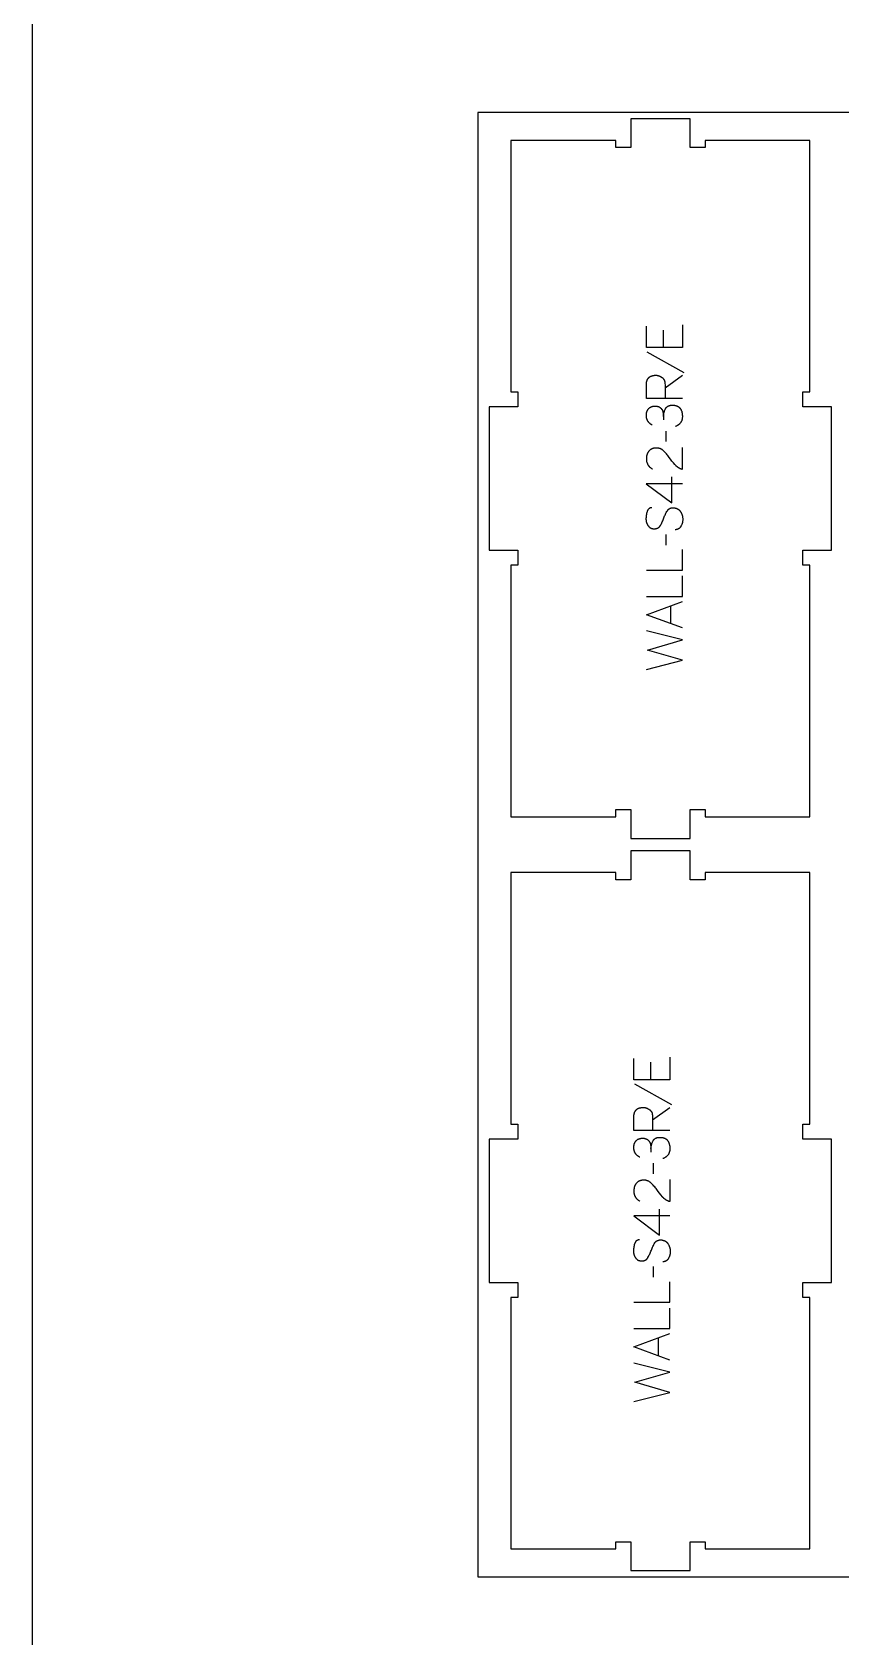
# Model space of a CAD drawing. Extents: x -13885 to -10701, y -36097 to -28504.
# Drawn here: x -13885 to -13210, y -31798 to -30461 of the extents above; entities that cross this region are included whole.
import ezdxf

# ---------------------------------------------------------------- set-up
doc = ezdxf.new("R2010")
doc.units = 0
for name, color, linetype in [('0_SHEET_SPRUCEPLY_2440X122', 1, 'CONTINUOUS'), ('1_ANYTOOL_1MMDEEP_LABELS_S', 2, 'CONTINUOUS'), ('4_ANYTOOL_CUTTHROUGH_OUTSI', 5, 'CONTINUOUS'), ('DONOTCUT', 18, 'CONTINUOUS')]:
    doc.layers.add(name, color=color, linetype=linetype)

msp = doc.modelspace()

# ---------------------------------------------------------------- linework, layer by layer
at = {"layer": '0_SHEET_SPRUCEPLY_2440X122'}
msp.add_lwpolyline([(-13513.1, -30527.8), (-13513.1, -31747.8), (-11073.1, -31747.8), (-11073.1, -30527.8)], close=True, dxfattribs=at)
at = {"layer": '1_ANYTOOL_1MMDEEP_LABELS_S'}
for points in [[(-13342.5, -30704.7), (-13342.5, -30723.6), (-13372.5, -30723.6), (-13372.5, -30705.8)], [(-13358.6, -30709), (-13358.6, -30723.6)], [(-13372.1, -30727.1), (-13341.3, -30744.3)], [(-13342.5, -30766), (-13372.5, -30766), (-13372.5, -30754.7), (-13372.5, -30754.2), (-13372.5, -30753.7), (-13372.5, -30753.5), (-13372.5, -30753.2), (-13372.4, -30753), (-13372.4, -30752.8), (-13372.4, -30752.6), (-13372.3, -30752.4), (-13372.3, -30752.2), (-13372.2, -30752), (-13372.2, -30751.8), (-13372.2, -30751.6), (-13372.1, -30751.4), (-13372, -30751.2), (-13372, -30751), (-13371.9, -30750.8), (-13371.8, -30750.6), (-13371.8, -30750.5), (-13371.7, -30750.3), (-13371.6, -30750.1), (-13371.5, -30750), (-13371.4, -30749.8), (-13371.3, -30749.7), (-13371.2, -30749.5), (-13371.1, -30749.4), (-13371, -30749.2), (-13370.9, -30749.1), (-13370.8, -30748.9), (-13370.7, -30748.8), (-13370.6, -30748.7), (-13370.4, -30748.6), (-13370.3, -30748.4), (-13370.2, -30748.3), (-13370, -30748.2), (-13369.9, -30748.1), (-13369.8, -30748), (-13369.6, -30747.9), (-13369.5, -30747.8), (-13369.3, -30747.7), (-13369.1, -30747.6), (-13369, -30747.6), (-13368.8, -30747.5), (-13368.6, -30747.4), (-13368.5, -30747.3), (-13368.3, -30747.3), (-13368.1, -30747.2), (-13367.9, -30747.1), (-13367.7, -30747.1), (-13367.5, -30747), (-13367.3, -30747), (-13367.1, -30746.9), (-13366.9, -30746.9), (-13366.7, -30746.9), (-13366.5, -30746.8), (-13366.3, -30746.8), (-13366.1, -30746.8), (-13365.9, -30746.7), (-13365.6, -30746.7), (-13365.2, -30746.7), (-13364.7, -30746.7), (-13364.5, -30746.7), (-13364.3, -30746.7), (-13364.2, -30746.7), (-13364, -30746.7), (-13363.8, -30746.7), (-13363.6, -30746.8), (-13363.5, -30746.8), (-13363.3, -30746.8), (-13363.1, -30746.8), (-13363, -30746.9), (-13362.8, -30746.9), (-13362.6, -30746.9), (-13362.5, -30747), (-13362.3, -30747), (-13362.1, -30747.1), (-13362, -30747.1), (-13361.8, -30747.2), (-13361.6, -30747.3), (-13361.5, -30747.3), (-13361.3, -30747.4), (-13361.2, -30747.5), (-13361, -30747.5), (-13360.9, -30747.6), (-13360.7, -30747.7), (-13360.6, -30747.8), (-13360.4, -30747.9), (-13360.2, -30748), (-13360.1, -30748.1), (-13359.9, -30748.2), (-13359.8, -30748.3), (-13359.6, -30748.4), (-13359.5, -30748.5), (-13359.4, -30748.6), (-13359.2, -30748.7), (-13359.1, -30748.8), (-13358.9, -30748.9), (-13358.8, -30749.1), (-13358.7, -30749.2), (-13358.6, -30749.3), (-13358.5, -30749.4), (-13358.4, -30749.6), (-13358.2, -30749.7), (-13358.1, -30749.8), (-13358, -30750), (-13358, -30750.1), (-13357.9, -30750.3), (-13357.8, -30750.4), (-13357.7, -30750.6), (-13357.6, -30750.7), (-13357.6, -30750.9), (-13357.5, -30751), (-13357.4, -30751.2), (-13357.4, -30751.3), (-13357.3, -30751.5), (-13357.3, -30751.7), (-13357.2, -30751.8), (-13357.2, -30752), (-13357.2, -30752.2), (-13357.1, -30752.3), (-13357.1, -30752.5), (-13357.1, -30752.7), (-13357.1, -30752.9), (-13357.1, -30753.1), (-13357, -30755), (-13357, -30757), (-13357, -30766)], [(-13357, -30757), (-13342.5, -30746.6)], [(-13367.6, -30788.1), (-13367.9, -30788), (-13368.2, -30787.8), (-13368.5, -30787.6), (-13368.8, -30787.5), (-13369, -30787.3), (-13369.3, -30787.1), (-13369.5, -30786.9), (-13369.6, -30786.8), (-13369.8, -30786.7), (-13369.9, -30786.6), (-13370, -30786.5), (-13370.1, -30786.4), (-13370.2, -30786.3), (-13370.3, -30786.2), (-13370.4, -30786.1), (-13370.5, -30785.9), (-13370.6, -30785.8), (-13370.7, -30785.7), (-13370.8, -30785.6), (-13370.9, -30785.5), (-13371, -30785.4), (-13371.1, -30785.2), (-13371.1, -30785.1), (-13371.2, -30785), (-13371.3, -30784.9), (-13371.4, -30784.7), (-13371.4, -30784.6), (-13371.5, -30784.5), (-13371.6, -30784.3), (-13371.6, -30784.2), (-13371.7, -30784.1), (-13371.8, -30783.9), (-13371.8, -30783.8), (-13371.9, -30783.6), (-13371.9, -30783.5), (-13372, -30783.3), (-13372, -30783.2), (-13372.1, -30783.1), (-13372.1, -30782.9), (-13372.2, -30782.6), (-13372.3, -30782.3), (-13372.4, -30782), (-13372.4, -30781.7), (-13372.4, -30781.3), (-13372.5, -30781), (-13372.5, -30780.7), (-13372.5, -30780.3), (-13372.5, -30780), (-13372.5, -30779.7), (-13372.5, -30779.5), (-13372.5, -30779.3), (-13372.5, -30779.1), (-13372.5, -30778.9), (-13372.5, -30778.7), (-13372.4, -30778.5), (-13372.4, -30778.3), (-13372.4, -30778.2), (-13372.3, -30778), (-13372.3, -30777.8), (-13372.3, -30777.6), (-13372.2, -30777.4), (-13372.2, -30777.2), (-13372.1, -30777.1), (-13372.1, -30776.9), (-13372, -30776.7), (-13371.9, -30776.5), (-13371.9, -30776.4), (-13371.8, -30776.2), (-13371.7, -30776.1), (-13371.6, -30775.9), (-13371.6, -30775.7), (-13371.5, -30775.6), (-13371.4, -30775.4), (-13371.3, -30775.3), (-13371.2, -30775.1), (-13371.1, -30775), (-13371, -30774.9), (-13370.9, -30774.7), (-13370.8, -30774.6), (-13370.6, -30774.4), (-13370.5, -30774.3), (-13370.4, -30774.2), (-13370.3, -30774.1), (-13370.1, -30774), (-13370, -30773.8), (-13369.9, -30773.7), (-13369.7, -30773.6), (-13369.6, -30773.5), (-13369.5, -30773.4), (-13369.3, -30773.3), (-13369.2, -30773.2), (-13369, -30773.2), (-13368.8, -30773.1), (-13368.7, -30773), (-13368.5, -30772.9), (-13368.4, -30772.9), (-13368.2, -30772.8), (-13368, -30772.7), (-13367.8, -30772.7), (-13367.7, -30772.6), (-13367.5, -30772.6), (-13367.3, -30772.6), (-13367.1, -30772.5), (-13366.9, -30772.5), (-13366.7, -30772.5), (-13366.5, -30772.4), (-13366.3, -30772.4), (-13366.1, -30772.4), (-13365.9, -30772.4), (-13365.7, -30772.4), (-13365.5, -30772.4), (-13364.9, -30772.4), (-13364.6, -30772.4), (-13364.3, -30772.4), (-13364, -30772.4), (-13363.7, -30772.5), (-13363.5, -30772.5), (-13363.4, -30772.5), (-13363.2, -30772.6), (-13363.1, -30772.6), (-13363, -30772.6), (-13362.8, -30772.7), (-13362.7, -30772.7), (-13362.6, -30772.7), (-13362.4, -30772.8), (-13362.3, -30772.8), (-13362.2, -30772.9), (-13362.1, -30772.9), (-13362, -30773), (-13361.9, -30773), (-13361.7, -30773.1), (-13361.6, -30773.1), (-13361.5, -30773.2), (-13361.4, -30773.3), (-13361.3, -30773.3), (-13361.2, -30773.4), (-13361.1, -30773.5), (-13361, -30773.5), (-13360.9, -30773.7), (-13360.7, -30773.8), (-13360.5, -30774), (-13360.4, -30774.1), (-13360.3, -30774.2), (-13360.2, -30774.3), (-13360.1, -30774.4), (-13360.1, -30774.5), (-13360, -30774.6), (-13359.9, -30774.6), (-13359.9, -30774.7), (-13359.8, -30774.8), (-13359.7, -30774.9), (-13359.7, -30775), (-13359.6, -30775.1), (-13359.6, -30775.2), (-13359.5, -30775.3), (-13359.4, -30775.4), (-13359.4, -30775.5), (-13359.3, -30775.6), (-13359.3, -30775.7), (-13359.2, -30775.8), (-13359.2, -30775.9), (-13359.1, -30776), (-13359.1, -30776.1), (-13359.1, -30776.2), (-13359, -30776.4), (-13358.9, -30776.6), (-13358.8, -30776.8), (-13358.8, -30777.1), (-13358.7, -30777.3), (-13358.7, -30777.5), (-13358.6, -30777.7), (-13358.6, -30778), (-13358.5, -30778.2), (-13358.5, -30778.4), (-13358.5, -30778.6), (-13358.4, -30778.9), (-13358.4, -30779.1), (-13358.4, -30779.4), (-13358.4, -30779.6), (-13358.3, -30779.9), (-13358.3, -30780.1), (-13358.3, -30783.8)], [(-13358.3, -30781), (-13358.3, -30780.6), (-13358.2, -30780.2), (-13358.2, -30779.7), (-13358.1, -30779.3), (-13358.1, -30778.9), (-13358, -30778.5), (-13357.9, -30778.1), (-13357.8, -30777.7), (-13357.7, -30777.2), (-13357.5, -30776.9), (-13357.4, -30776.5), (-13357.3, -30776.1), (-13357.1, -30775.7), (-13356.9, -30775.3), (-13356.8, -30774.9), (-13356.6, -30774.6), (-13356.5, -30774.4), (-13356.4, -30774.2), (-13356.3, -30774.1), (-13356.2, -30774), (-13356.2, -30773.9), (-13356.1, -30773.9), (-13356.1, -30773.8), (-13356, -30773.7), (-13356, -30773.6), (-13355.9, -30773.6), (-13355.8, -30773.5), (-13355.8, -30773.4), (-13355.7, -30773.3), (-13355.6, -30773.3), (-13355.6, -30773.2), (-13355.5, -30773.1), (-13355.4, -30773.1), (-13355.3, -30773), (-13355.3, -30772.9), (-13355.2, -30772.9), (-13355.1, -30772.8), (-13355, -30772.8), (-13355, -30772.7), (-13354.9, -30772.6), (-13354.8, -30772.6), (-13354.7, -30772.5), (-13354.6, -30772.5), (-13354.6, -30772.4), (-13354.5, -30772.4), (-13354.4, -30772.3), (-13354.3, -30772.3), (-13354.2, -30772.2), (-13354.1, -30772.2), (-13354, -30772.2), (-13353.9, -30772.1), (-13353.8, -30772.1), (-13353.6, -30772), (-13353.4, -30771.9), (-13353.2, -30771.9), (-13353, -30771.8), (-13352.8, -30771.8), (-13352.6, -30771.7), (-13352.4, -30771.7), (-13352.2, -30771.7), (-13351.9, -30771.6), (-13351.7, -30771.6), (-13351.5, -30771.6), (-13351.2, -30771.6), (-13351, -30771.6), (-13350.7, -30771.6), (-13350.4, -30771.6), (-13350.1, -30771.6), (-13349.9, -30771.6), (-13349.6, -30771.7), (-13349.4, -30771.7), (-13349.1, -30771.7), (-13348.9, -30771.8), (-13348.6, -30771.8), (-13348.4, -30771.8), (-13348.2, -30771.9), (-13347.9, -30771.9), (-13347.7, -30772), (-13347.5, -30772.1), (-13347.3, -30772.1), (-13347.1, -30772.2), (-13346.9, -30772.3), (-13346.7, -30772.4), (-13346.5, -30772.5), (-13346.3, -30772.6), (-13346.2, -30772.7), (-13346, -30772.8), (-13345.8, -30772.9), (-13345.6, -30773), (-13345.5, -30773.1), (-13345.3, -30773.2), (-13345.2, -30773.4), (-13345.1, -30773.4), (-13345, -30773.5), (-13345, -30773.6), (-13344.9, -30773.6), (-13344.8, -30773.7), (-13344.8, -30773.8), (-13344.7, -30773.9), (-13344.6, -30773.9), (-13344.5, -30774.1), (-13344.4, -30774.2), (-13344.3, -30774.4), (-13344.1, -30774.6), (-13344, -30774.7), (-13343.9, -30774.9), (-13343.8, -30775.1), (-13343.7, -30775.3), (-13343.6, -30775.4), (-13343.5, -30775.6), (-13343.5, -30775.8), (-13343.4, -30776), (-13343.3, -30776.2), (-13343.2, -30776.4), (-13343.1, -30776.6), (-13343.1, -30776.8), (-13343, -30777), (-13343, -30777.2), (-13342.9, -30777.4), (-13342.9, -30777.7), (-13342.8, -30777.9), (-13342.8, -30778.1), (-13342.7, -30778.4), (-13342.7, -30778.6), (-13342.6, -30778.8), (-13342.6, -30779.3), (-13342.6, -30779.8), (-13342.5, -30780.3), (-13342.5, -30780.9), (-13342.5, -30781.2), (-13342.5, -30781.6), (-13342.6, -30782), (-13342.6, -30782.3), (-13342.7, -30782.7), (-13342.7, -30782.9), (-13342.7, -30783), (-13342.8, -30783.2), (-13342.8, -30783.4), (-13342.8, -30783.5), (-13342.9, -30783.7), (-13342.9, -30783.9), (-13343, -30784), (-13343, -30784.2), (-13343.1, -30784.3), (-13343.1, -30784.5), (-13343.2, -30784.6), (-13343.3, -30784.8), (-13343.3, -30784.9), (-13343.4, -30785.1), (-13343.5, -30785.2), (-13343.5, -30785.4), (-13343.6, -30785.5), (-13343.7, -30785.6), (-13343.8, -30785.8), (-13343.9, -30785.9), (-13344, -30786), (-13344, -30786.2), (-13344.1, -30786.3), (-13344.2, -30786.4), (-13344.3, -30786.6), (-13344.4, -30786.7), (-13344.5, -30786.8), (-13344.6, -30786.9), (-13344.8, -30787), (-13344.9, -30787.1), (-13345, -30787.3), (-13345.1, -30787.4), (-13345.2, -30787.5), (-13345.3, -30787.6), (-13345.5, -30787.7), (-13345.6, -30787.8), (-13345.7, -30787.9), (-13345.9, -30788), (-13346, -30788.1), (-13346.1, -30788.2), (-13346.3, -30788.3), (-13346.4, -30788.4), (-13346.6, -30788.5), (-13346.9, -30788.6), (-13347.2, -30788.8), (-13347.5, -30789), (-13347.9, -30789.1), (-13348.2, -30789.3)], [(-13356.4, -30793.1), (-13356.3, -30801.9)], [(-13342.6, -30806.8), (-13342.6, -30825.1), (-13343.1, -30825), (-13343.3, -30824.9), (-13343.5, -30824.8), (-13343.7, -30824.7), (-13344, -30824.6), (-13344.2, -30824.6), (-13344.4, -30824.5), (-13344.6, -30824.4), (-13344.8, -30824.3), (-13345, -30824.1), (-13345.2, -30824), (-13345.4, -30823.9), (-13345.6, -30823.8), (-13345.8, -30823.7), (-13346, -30823.6), (-13346.2, -30823.4), (-13346.4, -30823.3), (-13346.6, -30823.2), (-13346.7, -30823), (-13346.9, -30822.9), (-13347.1, -30822.7), (-13347.3, -30822.6), (-13347.5, -30822.4), (-13347.6, -30822.3), (-13347.8, -30822.1), (-13348, -30821.9), (-13348.1, -30821.8), (-13348.3, -30821.6), (-13348.4, -30821.4), (-13348.8, -30821.1), (-13350, -30819.6), (-13351.2, -30818.1), (-13352.3, -30816.6), (-13353.5, -30815.1), (-13354, -30814.3), (-13354.6, -30813.6), (-13355.2, -30812.9), (-13355.7, -30812.2), (-13356.3, -30811.5), (-13356.9, -30810.9), (-13357.6, -30810.3), (-13358.2, -30809.7), (-13358.3, -30809.5), (-13358.5, -30809.4), (-13358.6, -30809.2), (-13358.8, -30809.1), (-13359, -30809), (-13359.1, -30808.9), (-13359.3, -30808.7), (-13359.5, -30808.6), (-13359.7, -30808.5), (-13359.8, -30808.4), (-13360, -30808.3), (-13360.2, -30808.2), (-13360.4, -30808.1), (-13360.6, -30808), (-13360.8, -30808), (-13360.9, -30807.9), (-13361.1, -30807.8), (-13361.3, -30807.7), (-13361.5, -30807.7), (-13361.7, -30807.6), (-13361.9, -30807.6), (-13362.1, -30807.5), (-13362.3, -30807.5), (-13362.5, -30807.4), (-13362.8, -30807.4), (-13363, -30807.4), (-13363.2, -30807.4), (-13363.4, -30807.3), (-13363.6, -30807.3), (-13363.8, -30807.3), (-13364.1, -30807.3), (-13364.3, -30807.3), (-13364.5, -30807.3), (-13364.8, -30807.3), (-13365, -30807.3), (-13365.3, -30807.3), (-13365.5, -30807.4), (-13365.7, -30807.4), (-13366, -30807.4), (-13366.2, -30807.5), (-13366.4, -30807.5), (-13366.6, -30807.5), (-13366.8, -30807.6), (-13367, -30807.7), (-13367.3, -30807.7), (-13367.5, -30807.8), (-13367.6, -30807.9), (-13367.8, -30807.9), (-13368, -30808), (-13368.2, -30808.1), (-13368.4, -30808.2), (-13368.6, -30808.3), (-13368.8, -30808.4), (-13368.9, -30808.5), (-13369.1, -30808.6), (-13369.3, -30808.7), (-13369.4, -30808.8), (-13369.6, -30809), (-13369.7, -30809.1), (-13369.9, -30809.2), (-13370, -30809.4), (-13370.2, -30809.5), (-13370.3, -30809.7), (-13370.4, -30809.8), (-13370.6, -30810), (-13370.7, -30810.1), (-13370.8, -30810.3), (-13370.9, -30810.5), (-13371, -30810.6), (-13371.1, -30810.8), (-13371.2, -30811), (-13371.3, -30811.2), (-13371.4, -30811.4), (-13371.5, -30811.5), (-13371.6, -30811.7), (-13371.7, -30811.9), (-13371.8, -30812.1), (-13371.9, -30812.3), (-13371.9, -30812.5), (-13372, -30812.7), (-13372.1, -30812.9), (-13372.1, -30813.1), (-13372.2, -30813.3), (-13372.2, -30813.5), (-13372.3, -30813.7), (-13372.3, -30813.9), (-13372.4, -30814.1), (-13372.4, -30814.4), (-13372.4, -30814.6), (-13372.5, -30814.8), (-13372.5, -30815), (-13372.5, -30815.3), (-13372.5, -30815.5), (-13372.5, -30815.7), (-13372.5, -30816.2), (-13372.5, -30816.6), (-13372.5, -30816.9), (-13372.5, -30817.3), (-13372.4, -30817.6), (-13372.4, -30818), (-13372.3, -30818.3), (-13372.3, -30818.6), (-13372.2, -30819), (-13372.1, -30819.3), (-13372.1, -30819.4), (-13372, -30819.6), (-13372, -30819.7), (-13371.9, -30819.9), (-13371.9, -30820), (-13371.8, -30820.2), (-13371.7, -30820.3), (-13371.7, -30820.5), (-13371.6, -30820.6), (-13371.5, -30820.7), (-13371.5, -30820.9), (-13371.4, -30821), (-13371.3, -30821.2), (-13371.3, -30821.3), (-13371.2, -30821.4), (-13371.1, -30821.6), (-13371, -30821.7), (-13370.9, -30821.8), (-13370.8, -30821.9), (-13370.7, -30822.1), (-13370.6, -30822.2), (-13370.5, -30822.3), (-13370.4, -30822.4), (-13370.3, -30822.5), (-13370.2, -30822.7), (-13370.1, -30822.8), (-13370, -30822.9), (-13369.9, -30823), (-13369.8, -30823.1), (-13369.7, -30823.2), (-13369.5, -30823.3), (-13369.4, -30823.4), (-13369.2, -30823.6), (-13368.9, -30823.8), (-13368.6, -30824), (-13368.3, -30824.2), (-13368, -30824.4), (-13367.7, -30824.5), (-13367.4, -30824.7)], [(-13351.2, -30853), (-13351.2, -30831.3)], [(-13342.5, -30837), (-13372.6, -30837), (-13351.2, -30853)], [(-13367.9, -30857.1), (-13368.1, -30857.1), (-13368.2, -30857.1), (-13368.3, -30857.1), (-13368.4, -30857.1), (-13368.5, -30857.1), (-13368.6, -30857.1), (-13368.7, -30857.1), (-13368.8, -30857.1), (-13368.8, -30857.1), (-13368.9, -30857.2), (-13369, -30857.2), (-13369.1, -30857.2), (-13369.2, -30857.2), (-13369.3, -30857.2), (-13369.3, -30857.3), (-13369.4, -30857.3), (-13369.5, -30857.3), (-13369.6, -30857.3), (-13369.6, -30857.4), (-13369.7, -30857.4), (-13369.8, -30857.4), (-13369.9, -30857.5), (-13369.9, -30857.5), (-13370, -30857.6), (-13370.1, -30857.6), (-13370.1, -30857.6), (-13370.2, -30857.7), (-13370.3, -30857.7), (-13370.3, -30857.8), (-13370.4, -30857.8), (-13370.5, -30857.9), (-13370.5, -30857.9), (-13370.6, -30858), (-13370.6, -30858), (-13370.7, -30858.1), (-13370.8, -30858.2), (-13370.8, -30858.2), (-13370.9, -30858.3), (-13370.9, -30858.3), (-13371, -30858.4), (-13371, -30858.5), (-13371.1, -30858.5), (-13371.1, -30858.6), (-13371.2, -30858.7), (-13371.2, -30858.7), (-13371.3, -30858.8), (-13371.3, -30858.9), (-13371.4, -30859), (-13371.4, -30859.1), (-13371.5, -30859.1), (-13371.5, -30859.2), (-13371.6, -30859.4), (-13371.7, -30859.6), (-13371.7, -30859.7), (-13371.8, -30859.9), (-13371.9, -30860.1), (-13371.9, -30860.3), (-13372.1, -30861.1), (-13372.3, -30861.9), (-13372.5, -30862.7), (-13372.6, -30863.5), (-13372.7, -30863.9), (-13372.7, -30864.3), (-13372.8, -30864.6), (-13372.8, -30865), (-13372.8, -30865.4), (-13372.9, -30865.7), (-13372.9, -30866.1), (-13372.9, -30866.4), (-13372.9, -30866.6), (-13372.9, -30866.8), (-13372.9, -30867), (-13372.8, -30867.2), (-13372.8, -30867.4), (-13372.8, -30867.6), (-13372.8, -30867.8), (-13372.8, -30868), (-13372.7, -30868.2), (-13372.7, -30868.3), (-13372.7, -30868.5), (-13372.6, -30868.7), (-13372.6, -30868.9), (-13372.5, -30869.1), (-13372.5, -30869.2), (-13372.4, -30869.4), (-13372.4, -30869.6), (-13372.3, -30869.8), (-13372.2, -30869.9), (-13372.2, -30870.1), (-13372.1, -30870.3), (-13372, -30870.4), (-13371.9, -30870.6), (-13371.8, -30870.8), (-13371.8, -30870.9), (-13371.7, -30871.1), (-13371.6, -30871.3), (-13371.5, -30871.4), (-13371.4, -30871.6), (-13371.3, -30871.7), (-13371.2, -30871.9), (-13371, -30872.1), (-13370.9, -30872.2), (-13370.8, -30872.4), (-13370.7, -30872.5), (-13370.6, -30872.6), (-13370.4, -30872.8), (-13370.3, -30872.9), (-13370.2, -30873), (-13370, -30873.1), (-13369.9, -30873.3), (-13369.8, -30873.4), (-13369.6, -30873.5), (-13369.5, -30873.6), (-13369.3, -30873.7), (-13369.2, -30873.8), (-13369, -30873.8), (-13368.8, -30873.9), (-13368.7, -30874), (-13368.5, -30874.1), (-13368.3, -30874.1), (-13368.2, -30874.2), (-13368, -30874.2), (-13367.8, -30874.3), (-13367.6, -30874.3), (-13367.4, -30874.4), (-13367.2, -30874.4), (-13367.1, -30874.5), (-13366.9, -30874.5), (-13366.7, -30874.5), (-13366.5, -30874.5), (-13366.3, -30874.5), (-13366, -30874.5), (-13365.8, -30874.5), (-13365.6, -30874.5), (-13365.4, -30874.5), (-13365.2, -30874.5), (-13365, -30874.5), (-13364.8, -30874.5), (-13364.6, -30874.4), (-13364.4, -30874.4), (-13364.2, -30874.4), (-13364, -30874.3), (-13363.9, -30874.3), (-13363.7, -30874.2), (-13363.5, -30874.1), (-13363.4, -30874.1), (-13363.3, -30874.1), (-13363.2, -30874), (-13363.2, -30874), (-13363.1, -30874), (-13363, -30873.9), (-13362.9, -30873.9), (-13362.8, -30873.8), (-13362.8, -30873.8), (-13362.7, -30873.7), (-13362.6, -30873.7), (-13362.5, -30873.6), (-13362.5, -30873.6), (-13362.4, -30873.5), (-13362.3, -30873.5), (-13362.2, -30873.4), (-13362.2, -30873.4), (-13362.1, -30873.3), (-13362, -30873.3), (-13362, -30873.2), (-13361.9, -30873.1), (-13361.8, -30873.1), (-13361.8, -30873), (-13361.7, -30872.9), (-13361.6, -30872.8), (-13361.4, -30872.7), (-13361.3, -30872.5), (-13361.2, -30872.4), (-13361.1, -30872.2), (-13361, -30872.1), (-13360.9, -30871.9), (-13360.8, -30871.7), (-13360.4, -30871), (-13360, -30870.3), (-13359.6, -30869.5), (-13359.3, -30868.8), (-13358.9, -30868), (-13358.6, -30867.2), (-13358.3, -30866.4), (-13358, -30865.5), (-13357.7, -30864.7), (-13357.3, -30863.9), (-13357, -30863.1), (-13356.6, -30862.4), (-13356.3, -30861.6), (-13355.9, -30860.9), (-13355.5, -30860.2), (-13355, -30859.5), (-13354.9, -30859.3), (-13354.8, -30859.2), (-13354.7, -30859), (-13354.6, -30858.9), (-13354.6, -30858.9), (-13354.5, -30858.8), (-13354.5, -30858.7), (-13354.4, -30858.7), (-13354.3, -30858.6), (-13354.3, -30858.5), (-13354.2, -30858.5), (-13354.1, -30858.4), (-13354.1, -30858.3), (-13354, -30858.3), (-13353.9, -30858.2), (-13353.8, -30858.2), (-13353.8, -30858.1), (-13353.7, -30858), (-13353.6, -30858), (-13353.5, -30857.9), (-13353.5, -30857.9), (-13353.4, -30857.8), (-13353.3, -30857.8), (-13353.2, -30857.8), (-13353.2, -30857.7), (-13353.1, -30857.7), (-13353, -30857.6), (-13352.9, -30857.6), (-13352.8, -30857.5), (-13352.7, -30857.5), (-13352.6, -30857.5), (-13352.6, -30857.4), (-13352.5, -30857.4), (-13352.4, -30857.4), (-13352.3, -30857.3), (-13352.2, -30857.3), (-13352.1, -30857.3), (-13351.9, -30857.2), (-13351.7, -30857.2), (-13351.5, -30857.2), (-13351.3, -30857.1), (-13351.1, -30857.1), (-13350.9, -30857.1), (-13350.7, -30857.1), (-13350.5, -30857.1), (-13350.3, -30857.1), (-13350.1, -30857.1), (-13349.8, -30857.1), (-13349.6, -30857.1), (-13349.4, -30857.1), (-13349.1, -30857.1), (-13348.9, -30857.2), (-13348.7, -30857.2), (-13348.5, -30857.3), (-13348.3, -30857.3), (-13348.1, -30857.4), (-13347.9, -30857.4), (-13347.7, -30857.5), (-13347.5, -30857.5), (-13347.3, -30857.6), (-13347.1, -30857.7), (-13346.9, -30857.8), (-13346.7, -30857.9), (-13346.5, -30857.9), (-13346.3, -30858), (-13346.2, -30858.1), (-13346, -30858.2), (-13345.8, -30858.4), (-13345.7, -30858.5), (-13345.5, -30858.6), (-13345.4, -30858.7), (-13345.2, -30858.9), (-13345.1, -30859), (-13344.9, -30859.1), (-13344.8, -30859.3), (-13344.7, -30859.4), (-13344.5, -30859.6), (-13344.4, -30859.8), (-13344.3, -30859.9), (-13344.2, -30860.1), (-13344, -30860.3), (-13343.8, -30860.6), (-13343.6, -30861), (-13343.4, -30861.4), (-13343.2, -30861.7), (-13343.1, -30862.1), (-13342.9, -30862.5), (-13342.9, -30862.7), (-13342.8, -30862.9), (-13342.7, -30863.1), (-13342.7, -30863.3), (-13342.6, -30863.4), (-13342.6, -30863.6), (-13342.5, -30863.8), (-13342.5, -30864), (-13342.4, -30864.2), (-13342.4, -30864.4), (-13342.3, -30864.6), (-13342.3, -30864.8), (-13342.3, -30865), (-13342.3, -30865.2), (-13342.2, -30865.6), (-13342.2, -30866), (-13342.2, -30866.5), (-13342.2, -30866.9), (-13342.2, -30867.3), (-13342.2, -30867.7), (-13342.3, -30868.1), (-13342.3, -30868.5), (-13342.4, -30868.9), (-13342.5, -30869.3), (-13342.5, -30869.6), (-13342.6, -30870), (-13342.8, -30870.4), (-13342.9, -30870.8), (-13343, -30871.1), (-13343.2, -30871.5), (-13343.4, -30871.8), (-13343.5, -30872.2), (-13343.7, -30872.5), (-13343.8, -30872.7), (-13343.9, -30872.9), (-13344, -30873), (-13344.1, -30873.2), (-13344.3, -30873.3), (-13344.4, -30873.5), (-13344.5, -30873.6), (-13344.6, -30873.7), (-13344.7, -30873.9), (-13344.9, -30874), (-13345, -30874.1), (-13345.1, -30874.2), (-13345.2, -30874.3), (-13345.3, -30874.3), (-13345.3, -30874.4), (-13345.4, -30874.4), (-13345.5, -30874.4), (-13345.5, -30874.5), (-13345.6, -30874.5), (-13345.7, -30874.6), (-13345.8, -30874.6), (-13345.8, -30874.7), (-13345.9, -30874.7), (-13346, -30874.7), (-13346.1, -30874.8), (-13346.1, -30874.8), (-13346.2, -30874.9), (-13346.3, -30874.9), (-13346.4, -30874.9), (-13346.5, -30874.9), (-13346.5, -30875), (-13346.6, -30875), (-13346.8, -30875.1), (-13346.9, -30875.1), (-13347.1, -30875.1), (-13347.3, -30875.2), (-13347.5, -30875.2), (-13347.6, -30875.2), (-13347.8, -30875.2), (-13348, -30875.3), (-13348.2, -30875.3), (-13348.4, -30875.3)], [(-13356.4, -30879.3), (-13356.3, -30888.1)], [(-13372.5, -30909), (-13342.5, -30909), (-13342.5, -30891.9)], [(-13372.5, -30930.9), (-13342.5, -30930.9), (-13342.5, -30913.8)], [(-13342.5, -30957.1), (-13372.5, -30946.2), (-13342.5, -30935.1)], [(-13352.1, -30953.6), (-13352.1, -30938.7)], [(-13372.5, -30991.8), (-13342.5, -30984.1), (-13371.6, -30975.6), (-13342.5, -30967.2), (-13372.5, -30959.7)], [(-13353, -31314.7), (-13353, -31333.6), (-13383, -31333.6), (-13383, -31315.8)], [(-13369, -31319), (-13369, -31333.6)], [(-13382.5, -31337.1), (-13351.7, -31354.3)], [(-13353, -31376), (-13383, -31376), (-13383, -31364.7), (-13383, -31364.2), (-13382.9, -31363.7), (-13382.9, -31363.5), (-13382.9, -31363.2), (-13382.9, -31363), (-13382.9, -31362.8), (-13382.8, -31362.6), (-13382.8, -31362.4), (-13382.7, -31362.2), (-13382.7, -31362), (-13382.7, -31361.8), (-13382.6, -31361.6), (-13382.5, -31361.4), (-13382.5, -31361.2), (-13382.4, -31361), (-13382.4, -31360.8), (-13382.3, -31360.6), (-13382.2, -31360.5), (-13382.1, -31360.3), (-13382, -31360.1), (-13382, -31360), (-13381.9, -31359.8), (-13381.8, -31359.7), (-13381.7, -31359.5), (-13381.6, -31359.4), (-13381.5, -31359.2), (-13381.4, -31359.1), (-13381.3, -31358.9), (-13381.1, -31358.8), (-13381, -31358.7), (-13380.9, -31358.6), (-13380.8, -31358.4), (-13380.6, -31358.3), (-13380.5, -31358.2), (-13380.4, -31358.1), (-13380.2, -31358), (-13380.1, -31357.9), (-13379.9, -31357.8), (-13379.8, -31357.7), (-13379.6, -31357.6), (-13379.4, -31357.6), (-13379.3, -31357.5), (-13379.1, -31357.4), (-13378.9, -31357.3), (-13378.7, -31357.3), (-13378.6, -31357.2), (-13378.4, -31357.1), (-13378.2, -31357.1), (-13378, -31357), (-13377.8, -31357), (-13377.6, -31356.9), (-13377.4, -31356.9), (-13377.2, -31356.9), (-13377, -31356.8), (-13376.8, -31356.8), (-13376.5, -31356.8), (-13376.3, -31356.7), (-13376.1, -31356.7), (-13375.6, -31356.7), (-13375.1, -31356.7), (-13375, -31356.7), (-13374.8, -31356.7), (-13374.6, -31356.7), (-13374.4, -31356.7), (-13374.3, -31356.7), (-13374.1, -31356.8), (-13373.9, -31356.8), (-13373.7, -31356.8), (-13373.6, -31356.8), (-13373.4, -31356.9), (-13373.2, -31356.9), (-13373.1, -31356.9), (-13372.9, -31357), (-13372.7, -31357), (-13372.6, -31357.1), (-13372.4, -31357.1), (-13372.3, -31357.2), (-13372.1, -31357.3), (-13371.9, -31357.3), (-13371.8, -31357.4), (-13371.6, -31357.5), (-13371.5, -31357.5), (-13371.3, -31357.6), (-13371.2, -31357.7), (-13371, -31357.8), (-13370.8, -31357.9), (-13370.7, -31358), (-13370.5, -31358.1), (-13370.4, -31358.2), (-13370.2, -31358.3), (-13370.1, -31358.4), (-13369.9, -31358.5), (-13369.8, -31358.6), (-13369.7, -31358.7), (-13369.5, -31358.8), (-13369.4, -31358.9), (-13369.3, -31359.1), (-13369.1, -31359.2), (-13369, -31359.3), (-13368.9, -31359.4), (-13368.8, -31359.6), (-13368.7, -31359.7), (-13368.6, -31359.8), (-13368.5, -31360), (-13368.4, -31360.1), (-13368.3, -31360.3), (-13368.2, -31360.4), (-13368.2, -31360.6), (-13368.1, -31360.7), (-13368, -31360.9), (-13367.9, -31361), (-13367.9, -31361.2), (-13367.8, -31361.3), (-13367.8, -31361.5), (-13367.7, -31361.7), (-13367.7, -31361.8), (-13367.6, -31362), (-13367.6, -31362.2), (-13367.6, -31362.3), (-13367.6, -31362.5), (-13367.5, -31362.7), (-13367.5, -31362.9), (-13367.5, -31363.1), (-13367.4, -31365), (-13367.4, -31367), (-13367.4, -31376)], [(-13367.4, -31367), (-13352.9, -31356.6)], [(-13378, -31398.1), (-13378.3, -31398), (-13378.6, -31397.8), (-13378.9, -31397.6), (-13379.2, -31397.5), (-13379.5, -31397.3), (-13379.7, -31397.1), (-13380, -31396.9), (-13380.1, -31396.8), (-13380.2, -31396.7), (-13380.3, -31396.6), (-13380.4, -31396.5), (-13380.5, -31396.4), (-13380.6, -31396.3), (-13380.8, -31396.2), (-13380.9, -31396.1), (-13381, -31395.9), (-13381, -31395.8), (-13381.1, -31395.7), (-13381.2, -31395.6), (-13381.3, -31395.5), (-13381.4, -31395.4), (-13381.5, -31395.2), (-13381.6, -31395.1), (-13381.7, -31395), (-13381.7, -31394.9), (-13381.8, -31394.7), (-13381.9, -31394.6), (-13382, -31394.5), (-13382, -31394.3), (-13382.1, -31394.2), (-13382.2, -31394.1), (-13382.2, -31393.9), (-13382.3, -31393.8), (-13382.3, -31393.6), (-13382.4, -31393.5), (-13382.4, -31393.3), (-13382.5, -31393.2), (-13382.5, -31393.1), (-13382.6, -31392.9), (-13382.7, -31392.6), (-13382.7, -31392.3), (-13382.8, -31392), (-13382.9, -31391.7), (-13382.9, -31391.3), (-13382.9, -31391), (-13383, -31390.7), (-13383, -31390.3), (-13383, -31390), (-13383, -31389.7), (-13383, -31389.5), (-13383, -31389.3), (-13382.9, -31389.1), (-13382.9, -31388.9), (-13382.9, -31388.7), (-13382.9, -31388.5), (-13382.9, -31388.3), (-13382.8, -31388.2), (-13382.8, -31388), (-13382.8, -31387.8), (-13382.7, -31387.6), (-13382.7, -31387.4), (-13382.6, -31387.2), (-13382.6, -31387.1), (-13382.5, -31386.9), (-13382.4, -31386.7), (-13382.4, -31386.5), (-13382.3, -31386.4), (-13382.2, -31386.2), (-13382.2, -31386.1), (-13382.1, -31385.9), (-13382, -31385.7), (-13381.9, -31385.6), (-13381.8, -31385.4), (-13381.7, -31385.3), (-13381.6, -31385.1), (-13381.5, -31385), (-13381.4, -31384.9), (-13381.3, -31384.7), (-13381.2, -31384.6), (-13381.1, -31384.4), (-13381, -31384.3), (-13380.8, -31384.2), (-13380.7, -31384.1), (-13380.6, -31384), (-13380.5, -31383.8), (-13380.3, -31383.7), (-13380.2, -31383.6), (-13380, -31383.5), (-13379.9, -31383.4), (-13379.8, -31383.3), (-13379.6, -31383.2), (-13379.5, -31383.2), (-13379.3, -31383.1), (-13379.1, -31383), (-13379, -31382.9), (-13378.8, -31382.9), (-13378.6, -31382.8), (-13378.5, -31382.7), (-13378.3, -31382.7), (-13378.1, -31382.6), (-13377.9, -31382.6), (-13377.7, -31382.6), (-13377.6, -31382.5), (-13377.4, -31382.5), (-13377.2, -31382.5), (-13377, -31382.4), (-13376.8, -31382.4), (-13376.6, -31382.4), (-13376.4, -31382.4), (-13376.2, -31382.4), (-13375.9, -31382.4), (-13375.4, -31382.4), (-13375.1, -31382.4), (-13374.7, -31382.4), (-13374.4, -31382.4), (-13374.1, -31382.5), (-13374, -31382.5), (-13373.8, -31382.5), (-13373.7, -31382.6), (-13373.5, -31382.6), (-13373.4, -31382.6), (-13373.3, -31382.7), (-13373.1, -31382.7), (-13373, -31382.7), (-13372.9, -31382.8), (-13372.8, -31382.8), (-13372.6, -31382.9), (-13372.5, -31382.9), (-13372.4, -31383), (-13372.3, -31383), (-13372.2, -31383.1), (-13372.1, -31383.1), (-13372, -31383.2), (-13371.9, -31383.3), (-13371.8, -31383.3), (-13371.7, -31383.4), (-13371.6, -31383.5), (-13371.5, -31383.5), (-13371.3, -31383.7), (-13371.1, -31383.8), (-13371, -31384), (-13370.8, -31384.1), (-13370.7, -31384.2), (-13370.7, -31384.3), (-13370.6, -31384.4), (-13370.5, -31384.5), (-13370.4, -31384.6), (-13370.4, -31384.6), (-13370.3, -31384.7), (-13370.2, -31384.8), (-13370.2, -31384.9), (-13370.1, -31385), (-13370.1, -31385.1), (-13370, -31385.2), (-13369.9, -31385.3), (-13369.9, -31385.4), (-13369.8, -31385.5), (-13369.8, -31385.6), (-13369.7, -31385.7), (-13369.7, -31385.8), (-13369.6, -31385.9), (-13369.6, -31386), (-13369.6, -31386.1), (-13369.5, -31386.2), (-13369.4, -31386.4), (-13369.4, -31386.6), (-13369.3, -31386.8), (-13369.2, -31387.1), (-13369.2, -31387.3), (-13369.1, -31387.5), (-13369.1, -31387.7), (-13369, -31388), (-13369, -31388.2), (-13368.9, -31388.4), (-13368.9, -31388.6), (-13368.9, -31388.9), (-13368.8, -31389.1), (-13368.8, -31389.4), (-13368.8, -31389.6), (-13368.8, -31389.9), (-13368.8, -31390.1), (-13368.7, -31393.8)], [(-13368.7, -31391), (-13368.7, -31390.6), (-13368.7, -31390.2), (-13368.6, -31389.7), (-13368.6, -31389.3), (-13368.5, -31388.9), (-13368.4, -31388.5), (-13368.3, -31388.1), (-13368.2, -31387.7), (-13368.1, -31387.2), (-13368, -31386.9), (-13367.9, -31386.5), (-13367.7, -31386.1), (-13367.5, -31385.7), (-13367.4, -31385.3), (-13367.2, -31384.9), (-13367, -31384.6), (-13366.9, -31384.4), (-13366.8, -31384.2), (-13366.8, -31384.1), (-13366.7, -31384), (-13366.6, -31383.9), (-13366.6, -31383.9), (-13366.5, -31383.8), (-13366.5, -31383.7), (-13366.4, -31383.6), (-13366.3, -31383.6), (-13366.3, -31383.5), (-13366.2, -31383.4), (-13366.1, -31383.3), (-13366.1, -31383.3), (-13366, -31383.2), (-13365.9, -31383.1), (-13365.9, -31383.1), (-13365.8, -31383), (-13365.7, -31382.9), (-13365.6, -31382.9), (-13365.6, -31382.8), (-13365.5, -31382.8), (-13365.4, -31382.7), (-13365.3, -31382.6), (-13365.3, -31382.6), (-13365.2, -31382.5), (-13365.1, -31382.5), (-13365, -31382.4), (-13364.9, -31382.4), (-13364.8, -31382.3), (-13364.7, -31382.3), (-13364.7, -31382.2), (-13364.6, -31382.2), (-13364.5, -31382.2), (-13364.4, -31382.1), (-13364.3, -31382.1), (-13364.1, -31382), (-13363.9, -31381.9), (-13363.7, -31381.9), (-13363.5, -31381.8), (-13363.3, -31381.8), (-13363.1, -31381.7), (-13362.8, -31381.7), (-13362.6, -31381.7), (-13362.4, -31381.6), (-13362.2, -31381.6), (-13361.9, -31381.6), (-13361.7, -31381.6), (-13361.4, -31381.6), (-13361.1, -31381.6), (-13360.9, -31381.6), (-13360.6, -31381.6), (-13360.3, -31381.6), (-13360.1, -31381.7), (-13359.8, -31381.7), (-13359.6, -31381.7), (-13359.3, -31381.8), (-13359.1, -31381.8), (-13358.9, -31381.8), (-13358.6, -31381.9), (-13358.4, -31381.9), (-13358.2, -31382), (-13358, -31382.1), (-13357.8, -31382.1), (-13357.6, -31382.2), (-13357.4, -31382.3), (-13357.2, -31382.4), (-13357, -31382.5), (-13356.8, -31382.6), (-13356.6, -31382.7), (-13356.4, -31382.8), (-13356.3, -31382.9), (-13356.1, -31383), (-13355.9, -31383.1), (-13355.8, -31383.2), (-13355.6, -31383.4), (-13355.6, -31383.4), (-13355.5, -31383.5), (-13355.4, -31383.6), (-13355.3, -31383.6), (-13355.3, -31383.7), (-13355.2, -31383.8), (-13355.1, -31383.9), (-13355.1, -31383.9), (-13354.9, -31384.1), (-13354.8, -31384.2), (-13354.7, -31384.4), (-13354.6, -31384.6), (-13354.5, -31384.7), (-13354.4, -31384.9), (-13354.3, -31385.1), (-13354.2, -31385.3), (-13354.1, -31385.4), (-13354, -31385.6), (-13353.9, -31385.8), (-13353.8, -31386), (-13353.7, -31386.2), (-13353.7, -31386.4), (-13353.6, -31386.6), (-13353.5, -31386.8), (-13353.5, -31387), (-13353.4, -31387.2), (-13353.4, -31387.4), (-13353.3, -31387.7), (-13353.3, -31387.9), (-13353.2, -31388.1), (-13353.2, -31388.4), (-13353.1, -31388.6), (-13353.1, -31388.8), (-13353, -31389.3), (-13353, -31389.8), (-13353, -31390.3), (-13353, -31390.9), (-13353, -31391.2), (-13353, -31391.6), (-13353, -31392), (-13353.1, -31392.3), (-13353.1, -31392.7), (-13353.1, -31392.9), (-13353.2, -31393), (-13353.2, -31393.2), (-13353.2, -31393.4), (-13353.3, -31393.5), (-13353.3, -31393.7), (-13353.4, -31393.9), (-13353.4, -31394), (-13353.5, -31394.2), (-13353.5, -31394.3), (-13353.6, -31394.5), (-13353.6, -31394.6), (-13353.7, -31394.8), (-13353.8, -31394.9), (-13353.8, -31395.1), (-13353.9, -31395.2), (-13354, -31395.4), (-13354.1, -31395.5), (-13354.1, -31395.6), (-13354.2, -31395.8), (-13354.3, -31395.9), (-13354.4, -31396), (-13354.5, -31396.2), (-13354.6, -31396.3), (-13354.7, -31396.4), (-13354.8, -31396.6), (-13354.9, -31396.7), (-13355, -31396.8), (-13355.1, -31396.9), (-13355.2, -31397), (-13355.3, -31397.1), (-13355.4, -31397.3), (-13355.5, -31397.4), (-13355.7, -31397.5), (-13355.8, -31397.6), (-13355.9, -31397.7), (-13356, -31397.8), (-13356.2, -31397.9), (-13356.3, -31398), (-13356.5, -31398.1), (-13356.6, -31398.2), (-13356.7, -31398.3), (-13356.9, -31398.4), (-13357, -31398.5), (-13357.3, -31398.6), (-13357.7, -31398.8), (-13358, -31399), (-13358.3, -31399.1), (-13358.7, -31399.3)], [(-13366.9, -31403.1), (-13366.8, -31411.9)], [(-13353, -31416.8), (-13353.1, -31435.1), (-13353.5, -31435), (-13353.7, -31434.9), (-13354, -31434.8), (-13354.2, -31434.7), (-13354.4, -31434.6), (-13354.6, -31434.6), (-13354.8, -31434.5), (-13355, -31434.4), (-13355.2, -31434.3), (-13355.5, -31434.1), (-13355.7, -31434), (-13355.9, -31433.9), (-13356.1, -31433.8), (-13356.2, -31433.7), (-13356.4, -31433.6), (-13356.6, -31433.4), (-13356.8, -31433.3), (-13357, -31433.2), (-13357.2, -31433), (-13357.4, -31432.9), (-13357.6, -31432.7), (-13357.7, -31432.6), (-13357.9, -31432.4), (-13358.1, -31432.3), (-13358.2, -31432.1), (-13358.4, -31431.9), (-13358.6, -31431.8), (-13358.7, -31431.6), (-13358.9, -31431.4), (-13359.2, -31431.1), (-13360.4, -31429.6), (-13361.6, -31428.1), (-13362.8, -31426.6), (-13363.9, -31425.1), (-13364.5, -31424.3), (-13365, -31423.6), (-13365.6, -31422.9), (-13366.2, -31422.2), (-13366.8, -31421.5), (-13367.4, -31420.9), (-13368, -31420.3), (-13368.6, -31419.7), (-13368.8, -31419.5), (-13368.9, -31419.4), (-13369.1, -31419.2), (-13369.3, -31419.1), (-13369.4, -31419), (-13369.6, -31418.9), (-13369.8, -31418.7), (-13369.9, -31418.6), (-13370.1, -31418.5), (-13370.3, -31418.4), (-13370.5, -31418.3), (-13370.6, -31418.2), (-13370.8, -31418.1), (-13371, -31418), (-13371.2, -31418), (-13371.4, -31417.9), (-13371.6, -31417.8), (-13371.8, -31417.7), (-13372, -31417.7), (-13372.2, -31417.6), (-13372.4, -31417.6), (-13372.6, -31417.5), (-13372.8, -31417.5), (-13373, -31417.4), (-13373.2, -31417.4), (-13373.4, -31417.4), (-13373.6, -31417.4), (-13373.9, -31417.3), (-13374.1, -31417.3), (-13374.3, -31417.3), (-13374.5, -31417.3), (-13374.7, -31417.3), (-13375, -31417.3), (-13375.2, -31417.3), (-13375.5, -31417.3), (-13375.7, -31417.3), (-13376, -31417.4), (-13376.2, -31417.4), (-13376.4, -31417.4), (-13376.6, -31417.5), (-13376.9, -31417.5), (-13377.1, -31417.5), (-13377.3, -31417.6), (-13377.5, -31417.7), (-13377.7, -31417.7), (-13377.9, -31417.8), (-13378.1, -31417.9), (-13378.3, -31417.9), (-13378.5, -31418), (-13378.7, -31418.1), (-13378.9, -31418.2), (-13379, -31418.3), (-13379.2, -31418.4), (-13379.4, -31418.5), (-13379.5, -31418.6), (-13379.7, -31418.7), (-13379.9, -31418.8), (-13380, -31419), (-13380.2, -31419.1), (-13380.3, -31419.2), (-13380.5, -31419.4), (-13380.6, -31419.5), (-13380.7, -31419.7), (-13380.9, -31419.8), (-13381, -31420), (-13381.1, -31420.1), (-13381.3, -31420.3), (-13381.4, -31420.5), (-13381.5, -31420.6), (-13381.6, -31420.8), (-13381.7, -31421), (-13381.8, -31421.2), (-13381.9, -31421.4), (-13382, -31421.5), (-13382.1, -31421.7), (-13382.2, -31421.9), (-13382.2, -31422.1), (-13382.3, -31422.3), (-13382.4, -31422.5), (-13382.5, -31422.7), (-13382.5, -31422.9), (-13382.6, -31423.1), (-13382.6, -31423.3), (-13382.7, -31423.5), (-13382.7, -31423.7), (-13382.8, -31423.9), (-13382.8, -31424.1), (-13382.8, -31424.4), (-13382.9, -31424.6), (-13382.9, -31424.8), (-13382.9, -31425), (-13382.9, -31425.3), (-13383, -31425.5), (-13383, -31425.7), (-13383, -31426.2), (-13383, -31426.6), (-13383, -31426.9), (-13382.9, -31427.3), (-13382.9, -31427.6), (-13382.9, -31428), (-13382.8, -31428.3), (-13382.7, -31428.6), (-13382.7, -31429), (-13382.6, -31429.3), (-13382.5, -31429.4), (-13382.5, -31429.6), (-13382.4, -31429.7), (-13382.4, -31429.9), (-13382.3, -31430), (-13382.3, -31430.2), (-13382.2, -31430.3), (-13382.1, -31430.5), (-13382.1, -31430.6), (-13382, -31430.7), (-13381.9, -31430.9), (-13381.9, -31431), (-13381.8, -31431.2), (-13381.7, -31431.3), (-13381.6, -31431.4), (-13381.5, -31431.6), (-13381.4, -31431.7), (-13381.4, -31431.8), (-13381.3, -31431.9), (-13381.2, -31432.1), (-13381.1, -31432.2), (-13381, -31432.3), (-13380.9, -31432.4), (-13380.8, -31432.5), (-13380.7, -31432.7), (-13380.6, -31432.8), (-13380.5, -31432.9), (-13380.3, -31433), (-13380.2, -31433.1), (-13380.1, -31433.2), (-13380, -31433.3), (-13379.9, -31433.4), (-13379.6, -31433.6), (-13379.3, -31433.8), (-13379.1, -31434), (-13378.8, -31434.2), (-13378.5, -31434.4), (-13378.2, -31434.5), (-13377.9, -31434.7)], [(-13353, -31447), (-13383, -31447), (-13361.6, -31463)], [(-13361.6, -31463), (-13361.6, -31441.3)], [(-13378.4, -31467.1), (-13378.6, -31467.1), (-13378.7, -31467.1), (-13378.8, -31467.1), (-13378.9, -31467.1), (-13378.9, -31467.1), (-13379, -31467.1), (-13379.1, -31467.1), (-13379.2, -31467.1), (-13379.3, -31467.1), (-13379.4, -31467.2), (-13379.5, -31467.2), (-13379.5, -31467.2), (-13379.6, -31467.2), (-13379.7, -31467.2), (-13379.8, -31467.3), (-13379.9, -31467.3), (-13379.9, -31467.3), (-13380, -31467.3), (-13380.1, -31467.4), (-13380.2, -31467.4), (-13380.2, -31467.4), (-13380.3, -31467.5), (-13380.4, -31467.5), (-13380.4, -31467.6), (-13380.5, -31467.6), (-13380.6, -31467.6), (-13380.6, -31467.7), (-13380.7, -31467.7), (-13380.8, -31467.8), (-13380.8, -31467.8), (-13380.9, -31467.9), (-13381, -31467.9), (-13381, -31468), (-13381.1, -31468), (-13381.1, -31468.1), (-13381.2, -31468.2), (-13381.3, -31468.2), (-13381.3, -31468.3), (-13381.4, -31468.3), (-13381.4, -31468.4), (-13381.5, -31468.5), (-13381.5, -31468.5), (-13381.6, -31468.6), (-13381.6, -31468.7), (-13381.7, -31468.7), (-13381.7, -31468.8), (-13381.8, -31468.9), (-13381.8, -31469), (-13381.9, -31469.1), (-13381.9, -31469.1), (-13381.9, -31469.2), (-13382, -31469.4), (-13382.1, -31469.6), (-13382.2, -31469.7), (-13382.2, -31469.9), (-13382.3, -31470.1), (-13382.4, -31470.3), (-13382.6, -31471.1), (-13382.8, -31471.9), (-13382.9, -31472.7), (-13383.1, -31473.5), (-13383.1, -31473.9), (-13383.2, -31474.3), (-13383.2, -31474.6), (-13383.3, -31475), (-13383.3, -31475.4), (-13383.3, -31475.7), (-13383.3, -31476.1), (-13383.3, -31476.4), (-13383.3, -31476.6), (-13383.3, -31476.8), (-13383.3, -31477), (-13383.3, -31477.2), (-13383.3, -31477.4), (-13383.3, -31477.6), (-13383.2, -31477.8), (-13383.2, -31478), (-13383.2, -31478.2), (-13383.1, -31478.3), (-13383.1, -31478.5), (-13383.1, -31478.7), (-13383, -31478.9), (-13383, -31479.1), (-13382.9, -31479.2), (-13382.9, -31479.4), (-13382.8, -31479.6), (-13382.7, -31479.8), (-13382.7, -31479.9), (-13382.6, -31480.1), (-13382.5, -31480.3), (-13382.5, -31480.4), (-13382.4, -31480.6), (-13382.3, -31480.8), (-13382.2, -31480.9), (-13382.1, -31481.1), (-13382, -31481.3), (-13381.9, -31481.4), (-13381.8, -31481.6), (-13381.7, -31481.7), (-13381.6, -31481.9), (-13381.5, -31482.1), (-13381.4, -31482.2), (-13381.3, -31482.4), (-13381.1, -31482.5), (-13381, -31482.6), (-13380.9, -31482.8), (-13380.8, -31482.9), (-13380.6, -31483), (-13380.5, -31483.1), (-13380.3, -31483.3), (-13380.2, -31483.4), (-13380.1, -31483.5), (-13379.9, -31483.6), (-13379.8, -31483.7), (-13379.6, -31483.8), (-13379.4, -31483.8), (-13379.3, -31483.9), (-13379.1, -31484), (-13379, -31484.1), (-13378.8, -31484.1), (-13378.6, -31484.2), (-13378.4, -31484.2), (-13378.3, -31484.3), (-13378.1, -31484.3), (-13377.9, -31484.4), (-13377.7, -31484.4), (-13377.5, -31484.5), (-13377.3, -31484.5), (-13377.1, -31484.5), (-13376.9, -31484.5), (-13376.7, -31484.5), (-13376.5, -31484.5), (-13376.3, -31484.5), (-13376.1, -31484.5), (-13375.9, -31484.5), (-13375.7, -31484.5), (-13375.5, -31484.5), (-13375.3, -31484.5), (-13375.1, -31484.4), (-13374.9, -31484.4), (-13374.7, -31484.4), (-13374.5, -31484.3), (-13374.3, -31484.3), (-13374.1, -31484.2), (-13374, -31484.1), (-13373.9, -31484.1), (-13373.8, -31484.1), (-13373.7, -31484), (-13373.6, -31484), (-13373.5, -31484), (-13373.4, -31483.9), (-13373.4, -31483.9), (-13373.3, -31483.8), (-13373.2, -31483.8), (-13373.1, -31483.7), (-13373.1, -31483.7), (-13373, -31483.6), (-13372.9, -31483.6), (-13372.8, -31483.5), (-13372.8, -31483.5), (-13372.7, -31483.4), (-13372.6, -31483.4), (-13372.5, -31483.3), (-13372.5, -31483.3), (-13372.4, -31483.2), (-13372.3, -31483.1), (-13372.3, -31483.1), (-13372.2, -31483), (-13372.1, -31482.9), (-13372, -31482.8), (-13371.9, -31482.7), (-13371.8, -31482.5), (-13371.7, -31482.4), (-13371.5, -31482.2), (-13371.4, -31482.1), (-13371.3, -31481.9), (-13371.2, -31481.7), (-13370.8, -31481), (-13370.5, -31480.3), (-13370.1, -31479.5), (-13369.7, -31478.8), (-13369.4, -31478), (-13369.1, -31477.2), (-13368.7, -31476.4), (-13368.4, -31475.5), (-13368.1, -31474.7), (-13367.8, -31473.9), (-13367.4, -31473.1), (-13367.1, -31472.4), (-13366.7, -31471.6), (-13366.3, -31470.9), (-13365.9, -31470.2), (-13365.5, -31469.5), (-13365.4, -31469.3), (-13365.3, -31469.2), (-13365.2, -31469), (-13365.1, -31468.9), (-13365, -31468.9), (-13365, -31468.8), (-13364.9, -31468.7), (-13364.8, -31468.7), (-13364.8, -31468.6), (-13364.7, -31468.5), (-13364.6, -31468.5), (-13364.6, -31468.4), (-13364.5, -31468.3), (-13364.4, -31468.3), (-13364.4, -31468.2), (-13364.3, -31468.2), (-13364.2, -31468.1), (-13364.1, -31468), (-13364.1, -31468), (-13364, -31467.9), (-13363.9, -31467.9), (-13363.8, -31467.8), (-13363.8, -31467.8), (-13363.7, -31467.8), (-13363.6, -31467.7), (-13363.5, -31467.7), (-13363.4, -31467.6), (-13363.4, -31467.6), (-13363.3, -31467.5), (-13363.2, -31467.5), (-13363.1, -31467.5), (-13363, -31467.4), (-13362.9, -31467.4), (-13362.8, -31467.4), (-13362.7, -31467.3), (-13362.7, -31467.3), (-13362.6, -31467.3), (-13362.4, -31467.2), (-13362.2, -31467.2), (-13362, -31467.2), (-13361.8, -31467.1), (-13361.6, -31467.1), (-13361.4, -31467.1), (-13361.2, -31467.1), (-13360.9, -31467.1), (-13360.7, -31467.1), (-13360.5, -31467.1), (-13360.3, -31467.1), (-13360, -31467.1), (-13359.8, -31467.1), (-13359.6, -31467.1), (-13359.4, -31467.2), (-13359.1, -31467.2), (-13358.9, -31467.3), (-13358.7, -31467.3), (-13358.5, -31467.4), (-13358.3, -31467.4), (-13358.1, -31467.5), (-13357.9, -31467.5), (-13357.7, -31467.6), (-13357.5, -31467.7), (-13357.3, -31467.8), (-13357.1, -31467.9), (-13357, -31467.9), (-13356.8, -31468), (-13356.6, -31468.1), (-13356.5, -31468.2), (-13356.3, -31468.4), (-13356.1, -31468.5), (-13356, -31468.6), (-13355.8, -31468.7), (-13355.7, -31468.9), (-13355.5, -31469), (-13355.4, -31469.1), (-13355.2, -31469.3), (-13355.1, -31469.4), (-13355, -31469.6), (-13354.9, -31469.8), (-13354.7, -31469.9), (-13354.6, -31470.1), (-13354.5, -31470.3), (-13354.3, -31470.6), (-13354.1, -31471), (-13353.9, -31471.4), (-13353.7, -31471.7), (-13353.5, -31472.1), (-13353.4, -31472.5), (-13353.3, -31472.7), (-13353.2, -31472.9), (-13353.2, -31473.1), (-13353.1, -31473.3), (-13353.1, -31473.4), (-13353, -31473.6), (-13353, -31473.8), (-13352.9, -31474), (-13352.9, -31474.2), (-13352.8, -31474.4), (-13352.8, -31474.6), (-13352.8, -31474.8), (-13352.7, -31475), (-13352.7, -31475.2), (-13352.7, -31475.6), (-13352.6, -31476), (-13352.6, -31476.5), (-13352.6, -31476.9), (-13352.6, -31477.3), (-13352.7, -31477.7), (-13352.7, -31478.1), (-13352.8, -31478.5), (-13352.8, -31478.9), (-13352.9, -31479.3), (-13353, -31479.6), (-13353.1, -31480), (-13353.2, -31480.4), (-13353.3, -31480.8), (-13353.5, -31481.1), (-13353.6, -31481.5), (-13353.8, -31481.8), (-13354, -31482.2), (-13354.2, -31482.5), (-13354.3, -31482.7), (-13354.4, -31482.9), (-13354.5, -31483), (-13354.6, -31483.2), (-13354.7, -31483.3), (-13354.8, -31483.5), (-13354.9, -31483.6), (-13355.1, -31483.7), (-13355.2, -31483.9), (-13355.3, -31484), (-13355.4, -31484.1), (-13355.6, -31484.2), (-13355.6, -31484.3), (-13355.7, -31484.3), (-13355.8, -31484.4), (-13355.8, -31484.4), (-13355.9, -31484.4), (-13356, -31484.5), (-13356.1, -31484.5), (-13356.1, -31484.6), (-13356.2, -31484.6), (-13356.3, -31484.7), (-13356.4, -31484.7), (-13356.4, -31484.7), (-13356.5, -31484.8), (-13356.6, -31484.8), (-13356.7, -31484.9), (-13356.7, -31484.9), (-13356.8, -31484.9), (-13356.9, -31484.9), (-13357, -31485), (-13357.1, -31485), (-13357.2, -31485.1), (-13357.4, -31485.1), (-13357.6, -31485.1), (-13357.7, -31485.2), (-13357.9, -31485.2), (-13358.1, -31485.2), (-13358.3, -31485.2), (-13358.5, -31485.3), (-13358.7, -31485.3), (-13358.8, -31485.3)], [(-13366.9, -31489.3), (-13366.8, -31498.1)], [(-13383, -31519), (-13353, -31519), (-13353, -31501.9)], [(-13383, -31540.9), (-13353, -31540.9), (-13353, -31523.8)], [(-13353, -31567.1), (-13383, -31556.2), (-13353, -31545.1)], [(-13362.5, -31563.6), (-13362.5, -31548.7)], [(-13383, -31601.8), (-13353, -31594.1), (-13382.1, -31585.6), (-13353, -31577.2), (-13383, -31569.7)]]:
    msp.add_lwpolyline(points, dxfattribs=at)
at = {"layer": '4_ANYTOOL_CUTTHROUGH_OUTSI', "color": 5}
for points in [[(-13236.1, -30760.5), (-13236.1, -30551), (-13323.6, -30551), (-13323.6, -30557), (-13336.1, -30557), (-13336.1, -30533), (-13385.6, -30533), (-13385.6, -30557), (-13398.1, -30557), (-13398.1, -30551), (-13485.6, -30551), (-13485.6, -30760.5), (-13479.6, -30760.5), (-13479.6, -30773), (-13503.6, -30773), (-13503.6, -30892.5), (-13479.6, -30892.5), (-13479.6, -30905), (-13485.6, -30905), (-13485.6, -31114.5), (-13398.1, -31114.5), (-13398.1, -31108.5), (-13385.6, -31108.5), (-13385.6, -31132.5), (-13336.1, -31132.5), (-13336.1, -31108.5), (-13323.6, -31108.5), (-13323.6, -31114.5), (-13236.1, -31114.5), (-13236.1, -30905), (-13242.1, -30905), (-13242.1, -30892.5), (-13218.1, -30892.5), (-13218.1, -30773), (-13242.1, -30773), (-13242.1, -30760.5)], [(-13236.1, -31370.5), (-13236.1, -31161), (-13323.6, -31161), (-13323.6, -31167), (-13336.1, -31167), (-13336.1, -31143), (-13385.6, -31143), (-13385.6, -31167), (-13398.1, -31167), (-13398.1, -31161), (-13485.6, -31161), (-13485.6, -31370.5), (-13479.6, -31370.5), (-13479.6, -31383), (-13503.6, -31383), (-13503.6, -31502.5), (-13479.6, -31502.5), (-13479.6, -31515), (-13485.6, -31515), (-13485.6, -31724.5), (-13398.1, -31724.5), (-13398.1, -31718.5), (-13385.6, -31718.5), (-13385.6, -31742.5), (-13336.1, -31742.5), (-13336.1, -31718.5), (-13323.6, -31718.5), (-13323.6, -31724.5), (-13236.1, -31724.5), (-13236.1, -31515), (-13242.1, -31515), (-13242.1, -31502.5), (-13218.1, -31502.5), (-13218.1, -31383), (-13242.1, -31383), (-13242.1, -31370.5)]]:
    msp.add_lwpolyline(points, close=True, dxfattribs=at)
at = {"layer": 'DONOTCUT'}
msp.add_lwpolyline([(-13884.8, -36097.2), (-10701.4, -36097.2), (-10701.4, -28503.8), (-13884.8, -28503.8)], close=True, dxfattribs=at)

doc.saveas('drawing.dxf')
